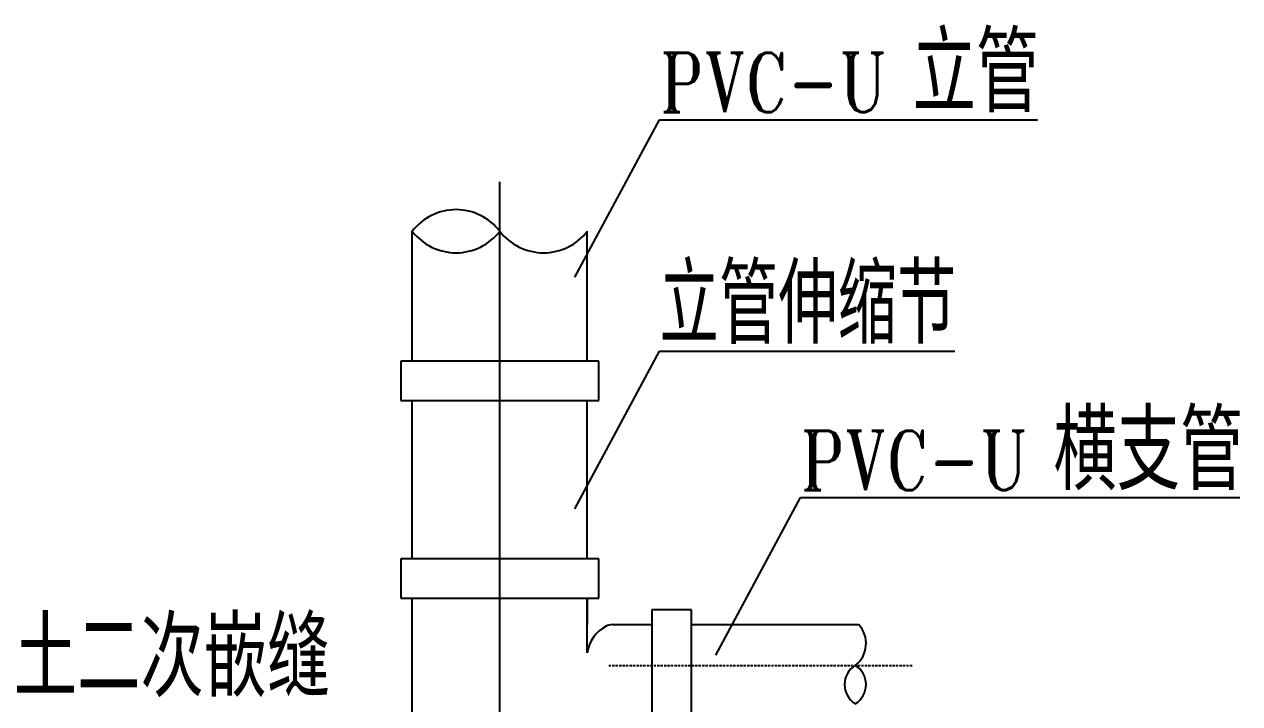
# Model space of a CAD drawing. Header units: inches. Extents: x 1616582 to 1832874, y -153958 to -93201.
# Drawn here: x 1623870 to 1633087, y -125426 to -120270 of the extents above; entities that cross this region are included whole.
import ezdxf

# ---------------------------------------------------------------- set-up
doc = ezdxf.new("R2010")
doc.units = ezdxf.units.IN
doc.header["$LTSCALE"] = 35
doc.header["$MEASUREMENT"] = 0
doc.linetypes.add('DASHED', pattern=[0.75, 0.5, -0.25])
for name, color, linetype in [('0P', 7, 'Continuous'), ('A', 7, 'DASHED'), ('HZ', 3, 'Continuous')]:
    doc.layers.add(name, color=color, linetype=linetype)
doc.styles.add('HZ', font='romant.shx', dxfattribs={"width": 0.8, "bigfont": 'hztxt.shx'})
doc.styles.add('ROMANT', font='ROMANT.SHX', dxfattribs={"width": 0.8})

msp = doc.modelspace()

# ---------------------------------------------------------------- linework, layer by layer
for p, q in [((1628044.88324, -122189.16335), (1628687.67139, -120994.19976)), ((1628687.67139, -120994.19976), (1631554.26414, -120994.19976)), ((1626812.26092, -122825.57475), (1626812.26092, -121840.33916)), ((1628139.76092, -122825.57475), (1628139.76092, -121840.33916)), ((1628044.88324, -123946.65122), (1628687.67139, -122751.68763)), ((1628687.67139, -122751.68763), (1630926.31508, -122751.68763)), ((1626812.26092, -124325.57475), (1626812.26092, -123125.57475)), ((1628139.76092, -124325.57475), (1628139.76092, -123125.57475)), ((1629113.28119, -125056.56558), (1629756.06934, -123861.602)), ((1629756.06934, -123861.602), (1633087.18599, -123861.602)), ((1626812.26092, -125825.57475), (1626812.26092, -124625.57475)), ((1628139.76092, -125038.7476), (1628139.76092, -124625.57475))]:
    msp.add_line(p, q)
for centre, radius, start, end in [((1627144.13592, -122095.08331), 418.37256, 37.509507441, 142.490492559), ((1627144.13592, -121585.59501), 418.37256, 217.509507441, 322.490492559), ((1627807.88592, -121585.59501), 418.37256, 217.509507441, 322.490492559), ((1627807.88592, -121585.59501), 418.37256, 217.509507441, 322.490492559), ((1630044.52812, -124968.63928), 209.18628, 307.509507441, 43.149925779), ((1630260.37132, -125280.07576), 170.28533, 121.301828245, 238.698171755), ((1630083.42906, -125280.07576), 170.28533, 301.301828245, 58.698171755)]:
    msp.add_arc(centre, radius, start, end)
at = {"layer": '0P'}
for p, q in [((1627476.01092, -135357.33869), (1627476.01092, -121465.8729)), ((1628226.01092, -122825.57475), (1626726.01092, -122825.57475)), ((1626726.01092, -122825.57475), (1626726.01092, -123125.57475)), ((1628226.01092, -123125.57475), (1628226.01092, -122825.57475)), ((1626726.01092, -123125.57475), (1628226.01092, -123125.57475)), ((1626726.01092, -124325.57475), (1626726.01092, -124625.57475)), ((1628226.01092, -124325.57475), (1626726.01092, -124325.57475)), ((1628226.01092, -124625.57475), (1628226.01092, -124325.57475)), ((1626726.01092, -124625.57475), (1628226.01092, -124625.57475)), ((1628139.76092, -124625.57475), (1628139.76092, -124825.57475)), ((1628928.60026, -124712.2724), (1628628.60026, -124712.2724)), ((1628628.60026, -124712.2724), (1628628.60026, -125512.2724)), ((1628928.60026, -125512.2724), (1628928.60026, -124712.2724)), ((1628327.97419, -124825.57475), (1628628.60026, -124825.57475)), ((1628928.60026, -124825.57475), (1630197.14344, -124825.57475))]:
    msp.add_line(p, q, dxfattribs=at)
for centre, radius, start, end in [((1628406.51028, -125075.52602), 269.27286, 117.6430341, 172.149763706), ((1628327.97419, -124925.57475), 100, 90, 117.6430341)]:
    msp.add_arc(centre, radius, start, end, dxfattribs=at)
at = {"layer": 'A'}
msp.add_line((1628301.59711, -125134.57678), (1630604.36609, -125134.57678), dxfattribs=at)

# ---------------------------------------------------------------- texts
at = {"layer": 'HZ'}
for s, height, style, width, p in [('立管', 600, 'HZ', 0.8, (1630606.375, -120936.92969)), ('PVC-U ', 450, 'ROMANT', 0.8, (1628687.875, -120936.92969)), ('立管伸缩节', 600, 'HZ', 0.75, (1628687.875, -122694.41406)), ('横支管', 600, 'HZ', 0.8, (1631674.875, -123804.32812)), ('PVC-U ', 450, 'ROMANT', 0.8, (1629756.25, -123804.32812)), ('细石混凝土二次嵌缝', 600, 'HZ', 0.8, (1621870.5, -125373.76562))]:
    msp.add_text(s, height=height, dxfattribs=dict(at, style=style, width=width)).set_placement(p)

doc.saveas('drawing.dxf')
